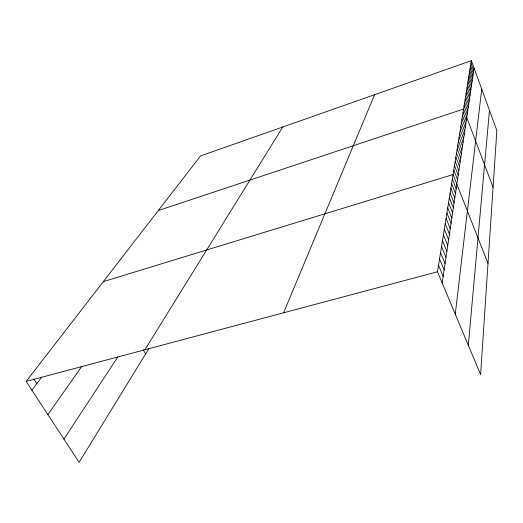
<?xml version="1.0" encoding="UTF-8"?>
<svg xmlns="http://www.w3.org/2000/svg" width="523" height="523" viewBox="0 0 523 523"><rect width="100%" height="100%" fill="white"/><g stroke="black" fill="none" stroke-linecap="round" stroke-linejoin="round"><path stroke-width="0.78" d="M468.314 345.285L489.476 110.314M455.265 314.153L481.735 89.113M442.197 282.989L474.073 68.147L471.341 60.668L200.544 155.926L26.15 381.417L79.123 462.332L148.833 348.73M474.073 68.147L496.85 130.508L480.604 374.592L437.49 271.77L471.341 60.668M283.61 312.793L374.579 94.702M144.904 349.763L282.806 126.984M63.93 439.124L117.662 357.17M47.874 414.595L81.83 366.309M31.883 390.178L41.677 377.194M158.306 210.54L463.581 109.052L493.071 187.319M103.325 281.629L453.075 174.571L488.005 263.422M26.15 381.417L437.49 271.77M33.786 378.933L36.826 383.62M143.21 349.809L145.629 353.947M438.536 265.246L443.177 276.36M439.562 258.885L444.138 269.894M440.556 252.668L445.073 263.585M441.53 246.601L445.988 257.421M442.478 240.672L446.884 251.4M444.315 229.231L448.61 239.763M443.406 234.886L447.753 245.516M445.197 223.7L449.44 234.147M446.067 218.294L450.257 228.649M447.747 207.834L451.833 218.019M446.917 213.005L451.055 223.275M448.557 202.774L452.598 212.874M450.126 192.974L454.075 202.904M449.349 197.825L453.343 207.84M450.885 188.228L454.794 198.08M452.362 179.029L456.18 188.725M451.63 183.586L455.494 193.353M453.801 170.08L457.533 179.618M454.5 165.68L458.2 175.14M455.873 157.148L459.488 166.451M455.193 161.372L458.848 170.753M457.187 148.95L460.724 158.109M456.533 153.01L460.109 162.241M458.449 141.066L461.914 150.081M457.821 144.969L461.325 154.056M459.665 133.483L463.064 142.361M459.063 137.242L462.495 146.185M460.835 126.18L464.169 134.921M460.26 129.796L463.62 138.608M461.966 119.139L465.228 127.749M461.404 122.63L464.705 131.306M463.051 112.353L466.255 120.839M462.515 115.714L465.751 124.265M464.614 102.613L467.732 110.915M464.104 105.803L467.248 114.164M466.098 93.375L469.124 101.495M465.614 96.402L468.667 104.58M465.117 99.481L468.203 107.718M467.046 87.465L470.02 95.474M466.575 90.394L469.576 98.461M468.405 78.966L471.308 86.811M467.961 81.758L470.883 89.655M467.503 84.589L470.458 92.538M469.706 70.88L472.531 78.561M469.281 73.534L472.125 81.268M468.843 76.227L471.72 84.02M470.942 63.159L473.694 70.69M470.537 65.689L473.315 73.272M470.125 68.265L472.923 75.894"/></g></svg>
